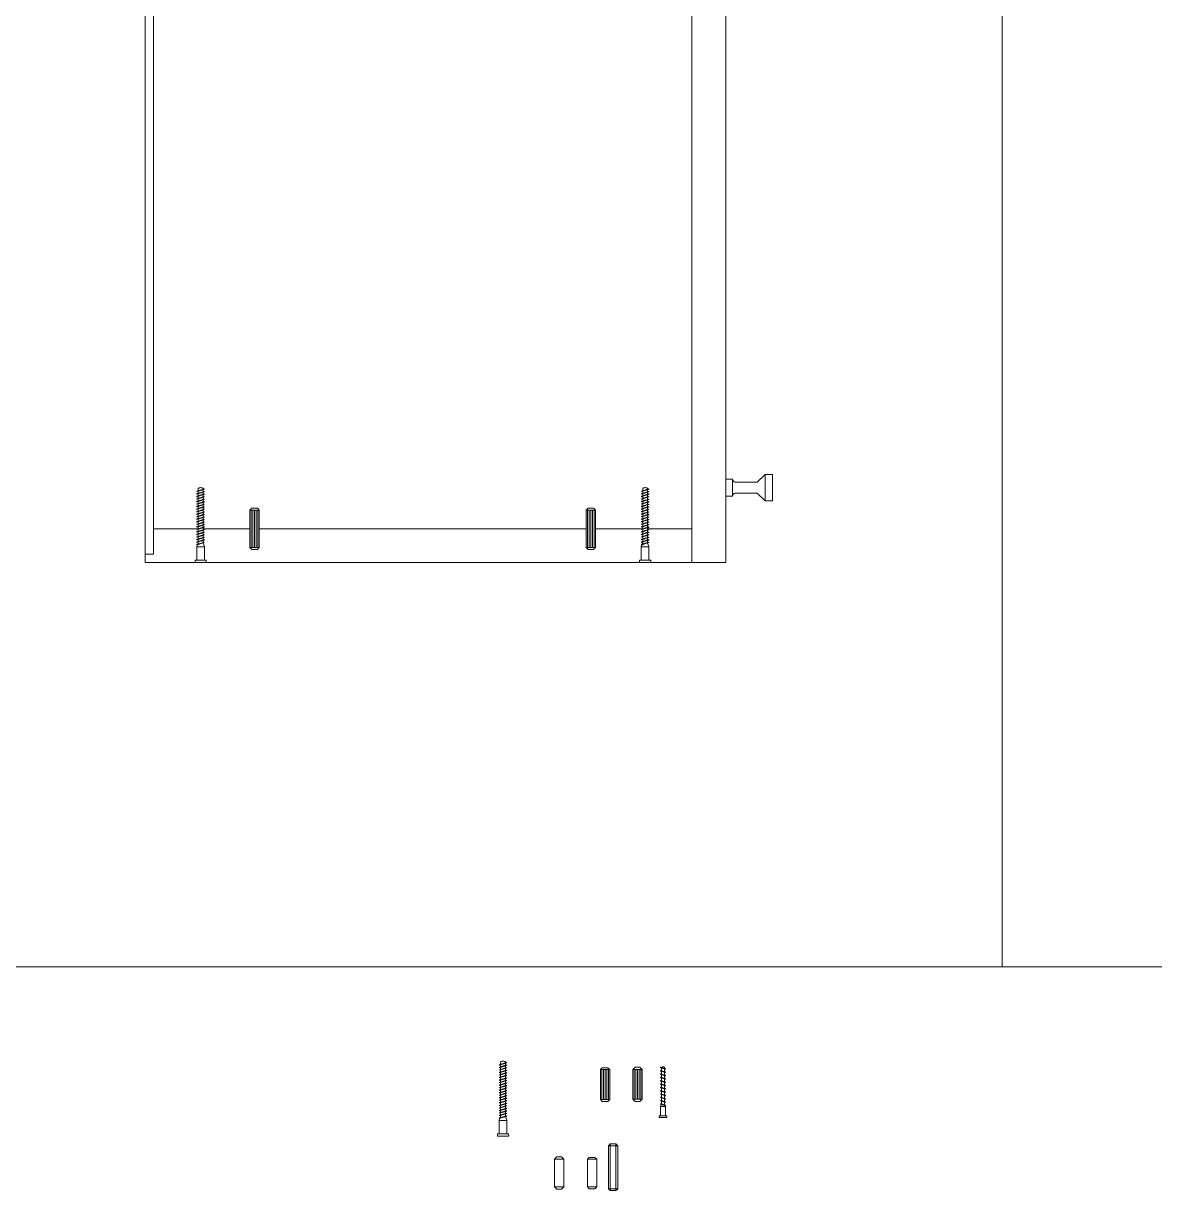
# Model space of a CAD drawing. Header units: centimetres. Extents: x -1165 to 380, y -206 to 683.
# Drawn here: x -627.6 to -567.2, y -82.5 to -20.2 of the extents above; entities that cross this region are included whole.
import ezdxf

# ---------------------------------------------------------------- set-up
doc = ezdxf.new("R2010")
doc.units = ezdxf.units.CM
doc.header["$MEASUREMENT"] = 0
for name, color, linetype, lineweight in [('0_Num_Penna__6', 6, 'Continuous', 18), ('0_Num_Penna__7', 7, 'Continuous', 18), ('A-FURN_Num_Penna__252_Num_Penna__252_Num_Penna__3_Num_Penna__252_Num_Penna__252_Num_Penna__252_Num_Penna__252_Num_Penna__252_Num_Penna__252_Num_Penna__252_Num_Penna__252_Num_Penna__252_Num_Penna__252_Num_Penna__252_Num_Penna__240', 240, 'Continuous', 18), ('A-FURN_Num_Penna__252_Num_Penna__252_Num_Penna__3_Num_Penna__252_Num_Penna__252_Num_Penna__252_Num_Penna__252_Num_Penna__252_Num_Penna__252_Num_Penna__252_Num_Penna__252_Num_Penna__252_Num_Penna__252_Num_Penna__252_Num_Penna__3', 3, 'Continuous', 18), ('A-FURN_Num_Penna__252_Num_Penna__252_Num_Penna__3_Num_Penna__252_Num_Penna__252_Num_Penna__252_Num_Penna__252_Num_Penna__252_Num_Penna__252_Num_Penna__252_Num_Penna__252_Num_Penna__252_Num_Penna__252_Num_Penna__252_Num_Penna__5', 5, 'Continuous', 18), ('A-FURN_Num_Penna__252_Num_Penna__252_Num_Penna__3_Num_Penna__252_Num_Penna__252_Num_Penna__252_Num_Penna__252_Num_Penna__252_Num_Penna__252_Num_Penna__252_Num_Penna__252_Num_Penna__252_Num_Penna__252_Num_Penna__252_Num_Penna__6', 6, 'Continuous', 18), ('A-FURN_Num_Penna__252_Num_Penna__252_Num_Penna__3_Num_Penna__252_Num_Penna__252_Num_Penna__252_Num_Penna__252_Num_Penna__252_Num_Penna__252_Num_Penna__252_Num_Penna__252_Num_Penna__252_Num_Penna__252_Num_Penna__252_Num_Penna__7', 7, 'Continuous', 18), ('A-SECT-PATT_Num_Penna__6_Num_Penna__6_Num_Penna__6_Num_Penna__6_Num_Penna__6_Num_Penna__6_Num_Penna__6_Num_Penna__6_Num_Penna__6_Num_Penna__6_Num_Penna__6_Num_Penna__6_Num_Penna__6_Num_Penna__6', 6, 'Continuous', 18), ('filatura_Num_Penna__8', 8, 'Continuous', 18), ('PDF _Geometria_Num_Penna__7', 7, 'Continuous', 18), ('PDF16_Geometry_Num_Penna__5_Num_Penna__5_Num_Penna__5_Num_Penna__5_Num_Penna__5_Num_Penna__5_Num_Penna__5_Num_Penna__5_Num_Penna__5_Num_Penna__5_Num_Penna__5_Num_Penna__5_Num_Penna__5_Num_Penna__5', 5, 'Continuous', 18), ('PDF16_Geometry_Num_Penna__6_Num_Penna__6_Num_Penna__6_Num_Penna__6_Num_Penna__6_Num_Penna__6_Num_Penna__6_Num_Penna__6_Num_Penna__6_Num_Penna__6_Num_Penna__6_Num_Penna__6_Num_Penna__6_Num_Penna__6', 6, 'Continuous', 18), ('PDF2_Geometry_Num_Penna__7_Num_Penna__7_Num_Penna__7_Num_Penna__7_Num_Penna__7_Num_Penna__7_Num_Penna__7_Num_Penna__5', 5, 'Continuous', 18), ('PDF2_Geometry_Num_Penna__7_Num_Penna__7_Num_Penna__7_Num_Penna__7_Num_Penna__7_Num_Penna__7_Num_Penna__7_Num_Penna__6', 6, 'Continuous', 18), ('PDF2_Geometry_Num_Penna__7_Num_Penna__7_Num_Penna__7_Num_Penna__7_Num_Penna__7_Num_Penna__7_Num_Penna__7_Num_Penna__7', 7, 'Continuous', 18), ('VITE_Num_Penna__5', 5, 'Continuous', 18), ('VITE_Num_Penna__7', 7, 'Continuous', 18)]:
    doc.layers.add(name, color=color, linetype=linetype, lineweight=lineweight)

msp = doc.modelspace()

# ---------------------------------------------------------------- linework, layer by layer
at = {"layer": '0_Num_Penna__6', "color": 6, "linetype": 'Continuous', "lineweight": 18}
for p, q in [((-615.535, -46.203), (-615.435, -46.103)), ((-615.435, -46.103), (-615.135, -46.103)), ((-615.035, -46.203), (-615.135, -46.103)), ((-597.585, -46.203), (-597.485, -46.103)), ((-597.485, -46.103), (-597.185, -46.103)), ((-597.085, -46.203), (-597.185, -46.103)), ((-615.535, -48.203), (-615.435, -48.303)), ((-615.435, -48.303), (-615.135, -48.303)), ((-615.035, -48.203), (-615.135, -48.303)), ((-597.585, -48.203), (-597.485, -48.303)), ((-597.485, -48.303), (-597.185, -48.303)), ((-597.085, -48.203), (-597.185, -48.303))]:
    msp.add_line(p, q, dxfattribs=at)
at = {"layer": '0_Num_Penna__7', "color": 7, "linetype": 'Continuous', "lineweight": 18}
for p, q in [((-596.825, -76.06), (-596.725, -75.96)), ((-596.725, -75.96), (-596.425, -75.96)), ((-596.325, -76.06), (-596.425, -75.96)), ((-596.825, -77.66), (-596.725, -77.76)), ((-596.725, -77.76), (-596.425, -77.76)), ((-596.325, -77.66), (-596.425, -77.76)), ((-596.397, -80.122), (-596.297, -80.022)), ((-596.397, -80.122), (-596.397, -82.422)), ((-595.997, -80.022), (-596.297, -80.022)), ((-595.997, -80.022), (-595.897, -80.122)), ((-595.897, -81.022), (-595.897, -80.122)), ((-597.519, -80.845), (-597.419, -80.745)), ((-597.419, -80.745), (-597.119, -80.745)), ((-597.019, -80.845), (-597.119, -80.745)), ((-595.897, -81.022), (-595.897, -82.422)), ((-596.297, -82.322), (-596.297, -82.022)), ((-597.519, -82.32), (-597.419, -82.42)), ((-597.419, -82.42), (-597.119, -82.42)), ((-597.019, -82.32), (-597.119, -82.42)), ((-596.397, -82.422), (-596.297, -82.522)), ((-596.297, -82.522), (-595.997, -82.522)), ((-595.897, -82.422), (-595.997, -82.522))]:
    msp.add_line(p, q, dxfattribs=at)
at = {"layer": 'A-FURN_Num_Penna__252_Num_Penna__252_Num_Penna__3_Num_Penna__252_Num_Penna__252_Num_Penna__252_Num_Penna__252_Num_Penna__252_Num_Penna__252_Num_Penna__252_Num_Penna__252_Num_Penna__252_Num_Penna__252_Num_Penna__252_Num_Penna__240', "color": 240, "linetype": 'Continuous', "lineweight": 18}
for p, q in [((-575.377, 42.071), (-575.377, -70.581)), ((-575.377, -70.581), (-688.028, -70.581)), ((-575.377, -70.581), (-377.376, -70.581))]:
    msp.add_line(p, q, dxfattribs=at)
at = {"layer": 'A-FURN_Num_Penna__252_Num_Penna__252_Num_Penna__3_Num_Penna__252_Num_Penna__252_Num_Penna__252_Num_Penna__252_Num_Penna__252_Num_Penna__252_Num_Penna__252_Num_Penna__252_Num_Penna__252_Num_Penna__252_Num_Penna__252_Num_Penna__3', "color": 3, "linetype": 'Continuous', "lineweight": 18}
msp.add_line((-596.725, -77.76), (-596.425, -77.76), dxfattribs=at)
at = {"layer": 'A-FURN_Num_Penna__252_Num_Penna__252_Num_Penna__3_Num_Penna__252_Num_Penna__252_Num_Penna__252_Num_Penna__252_Num_Penna__252_Num_Penna__252_Num_Penna__252_Num_Penna__252_Num_Penna__252_Num_Penna__252_Num_Penna__252_Num_Penna__5', "color": 5, "linetype": 'Continuous', "lineweight": 18}
for p, q in [((-618.035, -45.088), (-618.296, -45.168)), ((-618.296, -45.196), (-618.035, -45.116)), ((-618.035, -45.223), (-618.296, -45.304)), ((-618.296, -45.332), (-618.035, -45.251)), ((-618.035, -45.358), (-618.296, -45.439)), ((-618.296, -45.467), (-618.035, -45.386)), ((-594.306, -45.088), (-594.567, -45.168)), ((-594.567, -45.196), (-594.306, -45.116)), ((-594.306, -45.223), (-594.567, -45.304)), ((-594.567, -45.332), (-594.306, -45.251)), ((-594.306, -45.358), (-594.567, -45.439)), ((-594.567, -45.467), (-594.306, -45.386)), ((-618.035, -45.493), (-618.296, -45.574)), ((-618.296, -45.602), (-618.035, -45.521)), ((-618.035, -45.629), (-618.296, -45.709)), ((-618.296, -45.737), (-618.035, -45.657)), ((-618.035, -45.764), (-618.296, -45.845)), ((-618.296, -45.873), (-618.035, -45.792)), ((-618.035, -45.899), (-618.296, -45.98)), ((-618.296, -46.008), (-618.035, -45.927)), ((-618.035, -46.035), (-618.296, -46.115)), ((-618.296, -46.143), (-618.035, -46.063)), ((-594.306, -45.493), (-594.567, -45.574)), ((-594.567, -45.602), (-594.306, -45.521)), ((-594.306, -45.629), (-594.567, -45.709)), ((-594.567, -45.737), (-594.306, -45.657)), ((-594.306, -45.764), (-594.567, -45.845)), ((-594.567, -45.873), (-594.306, -45.792)), ((-594.306, -45.899), (-594.567, -45.98)), ((-594.567, -46.008), (-594.306, -45.927)), ((-594.306, -46.035), (-594.567, -46.115)), ((-594.567, -46.143), (-594.306, -46.063)), ((-618.035, -46.17), (-618.296, -46.251)), ((-618.296, -46.279), (-618.035, -46.198)), ((-618.035, -46.305), (-618.296, -46.386)), ((-618.296, -46.414), (-618.035, -46.333)), ((-618.035, -46.441), (-618.296, -46.521)), ((-618.296, -46.549), (-618.035, -46.468)), ((-618.035, -46.576), (-618.296, -46.656)), ((-618.296, -46.684), (-618.035, -46.604)), ((-618.035, -46.711), (-618.296, -46.792)), ((-594.306, -46.17), (-594.567, -46.251)), ((-594.567, -46.279), (-594.306, -46.198)), ((-594.306, -46.305), (-594.567, -46.386)), ((-594.567, -46.414), (-594.306, -46.333)), ((-594.306, -46.441), (-594.567, -46.521)), ((-594.567, -46.549), (-594.306, -46.468)), ((-594.306, -46.576), (-594.567, -46.656)), ((-594.567, -46.684), (-594.306, -46.604)), ((-594.306, -46.711), (-594.567, -46.792)), ((-618.296, -46.82), (-618.035, -46.739)), ((-618.035, -46.846), (-618.296, -46.927)), ((-618.296, -46.955), (-618.035, -46.874)), ((-618.035, -46.982), (-618.296, -47.062)), ((-618.296, -47.09), (-618.035, -47.01)), ((-618.035, -47.117), (-618.296, -47.198)), ((-618.296, -47.226), (-618.035, -47.145)), ((-618.035, -47.252), (-618.296, -47.333)), ((-618.296, -47.361), (-618.035, -47.28)), ((-594.567, -46.82), (-594.306, -46.739)), ((-594.306, -46.846), (-594.567, -46.927)), ((-594.567, -46.955), (-594.306, -46.874)), ((-594.306, -46.982), (-594.567, -47.062)), ((-594.567, -47.09), (-594.306, -47.01)), ((-594.306, -47.117), (-594.567, -47.198)), ((-594.567, -47.226), (-594.306, -47.145)), ((-594.306, -47.252), (-594.567, -47.333)), ((-594.567, -47.361), (-594.306, -47.28)), ((-618.33, -48.048), (-618.035, -47.957)), ((-618.035, -47.929), (-618.318, -48.016)), ((-618.035, -47.388), (-618.296, -47.468)), ((-618.296, -47.496), (-618.035, -47.416)), ((-618.035, -47.523), (-618.296, -47.603)), ((-618.296, -47.632), (-618.035, -47.551)), ((-618.035, -47.658), (-618.296, -47.739)), ((-618.296, -47.767), (-618.035, -47.686)), ((-618.035, -47.793), (-618.296, -47.874)), ((-618.296, -47.902), (-618.035, -47.821)), ((-594.601, -48.048), (-594.306, -47.957)), ((-594.306, -47.929), (-594.589, -48.016)), ((-594.306, -47.388), (-594.567, -47.468)), ((-594.567, -47.496), (-594.306, -47.416)), ((-594.306, -47.523), (-594.567, -47.603)), ((-594.567, -47.632), (-594.306, -47.551)), ((-594.306, -47.658), (-594.567, -47.739)), ((-594.567, -47.767), (-594.306, -47.686)), ((-594.306, -47.793), (-594.567, -47.874)), ((-594.567, -47.902), (-594.306, -47.821)), ((-618.296, -48.162), (-618.371, -48.162)), ((-617.959, -48.162), (-618.296, -48.162)), ((-594.567, -48.162), (-594.642, -48.162)), ((-594.231, -48.162), (-594.567, -48.162)), ((-617.865, -49.003), (-618.465, -49.003)), ((-618.371, -48.883), (-617.959, -48.883)), ((-594.137, -49.003), (-594.737, -49.003)), ((-594.642, -48.883), (-594.231, -48.883)), ((-601.816, -78.77), (-602.227, -78.77)), ((-601.722, -79.491), (-602.321, -79.491)), ((-602.321, -79.611), (-602.321, -79.491)), ((-601.722, -79.611), (-602.321, -79.611)), ((-601.721, -79.611), (-601.722, -79.491))]:
    msp.add_line(p, q, dxfattribs=at)
at = {"layer": 'A-FURN_Num_Penna__252_Num_Penna__252_Num_Penna__3_Num_Penna__252_Num_Penna__252_Num_Penna__252_Num_Penna__252_Num_Penna__252_Num_Penna__252_Num_Penna__252_Num_Penna__252_Num_Penna__252_Num_Penna__252_Num_Penna__252_Num_Penna__6', "color": 6, "linetype": 'Continuous', "lineweight": 18}
for p, q in [((-618.362, -45.217), (-618.296, -45.196)), ((-618.362, -45.352), (-618.296, -45.332)), ((-618.362, -45.487), (-618.296, -45.467)), ((-618.296, -45.168), (-618.359, -45.188)), ((-618.296, -45.304), (-618.359, -45.323)), ((-618.296, -45.439), (-618.359, -45.459)), ((-617.987, -45.073), (-618.035, -45.088)), ((-618.035, -45.116), (-617.969, -45.095)), ((-617.987, -45.208), (-618.035, -45.223)), ((-618.035, -45.251), (-617.969, -45.23)), ((-617.987, -45.343), (-618.035, -45.358)), ((-618.035, -45.386), (-617.969, -45.366)), ((-594.633, -45.217), (-594.567, -45.196)), ((-594.633, -45.352), (-594.567, -45.332)), ((-594.633, -45.487), (-594.567, -45.467)), ((-594.567, -45.168), (-594.631, -45.188)), ((-594.567, -45.304), (-594.631, -45.323)), ((-594.567, -45.439), (-594.631, -45.459)), ((-594.258, -45.073), (-594.306, -45.088)), ((-594.306, -45.116), (-594.24, -45.095)), ((-594.258, -45.208), (-594.306, -45.223)), ((-594.306, -45.251), (-594.24, -45.23)), ((-594.258, -45.343), (-594.306, -45.358)), ((-594.306, -45.386), (-594.24, -45.366)), ((-618.362, -45.623), (-618.296, -45.602)), ((-618.362, -45.758), (-618.296, -45.737)), ((-618.362, -45.893), (-618.296, -45.873)), ((-618.362, -46.029), (-618.296, -46.008)), ((-618.296, -45.574), (-618.359, -45.594)), ((-618.296, -45.709), (-618.359, -45.729)), ((-618.296, -45.845), (-618.359, -45.864)), ((-618.296, -45.98), (-618.359, -46)), ((-617.987, -45.479), (-618.035, -45.493)), ((-618.035, -45.521), (-617.969, -45.501)), ((-617.987, -45.614), (-618.035, -45.629)), ((-618.035, -45.657), (-617.969, -45.636)), ((-617.987, -45.749), (-618.035, -45.764)), ((-618.035, -45.792), (-617.969, -45.771)), ((-617.987, -45.885), (-618.035, -45.899)), ((-618.035, -45.927), (-617.969, -45.907)), ((-617.987, -46.02), (-618.035, -46.035)), ((-618.035, -46.063), (-617.969, -46.042)), ((-594.633, -45.623), (-594.567, -45.602)), ((-594.633, -45.758), (-594.567, -45.737)), ((-594.633, -45.893), (-594.567, -45.873)), ((-594.633, -46.029), (-594.567, -46.008)), ((-594.567, -45.574), (-594.631, -45.594)), ((-594.567, -45.709), (-594.631, -45.729)), ((-594.567, -45.845), (-594.631, -45.864)), ((-594.567, -45.98), (-594.631, -46)), ((-594.258, -45.479), (-594.306, -45.493)), ((-594.306, -45.521), (-594.24, -45.501)), ((-594.258, -45.614), (-594.306, -45.629)), ((-594.306, -45.657), (-594.24, -45.636)), ((-594.258, -45.749), (-594.306, -45.764)), ((-594.306, -45.792), (-594.24, -45.771)), ((-594.258, -45.885), (-594.306, -45.899)), ((-594.306, -45.927), (-594.24, -45.907)), ((-594.258, -46.02), (-594.306, -46.035)), ((-594.306, -46.063), (-594.24, -46.042)), ((-618.362, -46.164), (-618.296, -46.143)), ((-618.362, -46.299), (-618.296, -46.279)), ((-618.362, -46.434), (-618.296, -46.414)), ((-618.362, -46.57), (-618.296, -46.549)), ((-618.362, -46.705), (-618.296, -46.684)), ((-618.296, -46.115), (-618.359, -46.135)), ((-618.296, -46.251), (-618.359, -46.27)), ((-618.296, -46.386), (-618.359, -46.406)), ((-618.296, -46.521), (-618.359, -46.541)), ((-618.296, -46.656), (-618.359, -46.676)), ((-617.987, -46.155), (-618.035, -46.17)), ((-618.035, -46.198), (-617.969, -46.177)), ((-617.987, -46.29), (-618.035, -46.305)), ((-618.035, -46.333), (-617.969, -46.313)), ((-617.987, -46.426), (-618.035, -46.441)), ((-618.035, -46.468), (-617.969, -46.448)), ((-617.987, -46.561), (-618.035, -46.576)), ((-618.035, -46.604), (-617.969, -46.583)), ((-617.987, -46.696), (-618.035, -46.711)), ((-618.035, -46.739), (-617.969, -46.719)), ((-597.585, -47.203), (-597.585, -46.203)), ((-597.085, -47.203), (-597.085, -46.203)), ((-594.633, -46.164), (-594.567, -46.143)), ((-594.633, -46.299), (-594.567, -46.279)), ((-594.633, -46.434), (-594.567, -46.414)), ((-594.633, -46.57), (-594.567, -46.549)), ((-594.633, -46.705), (-594.567, -46.684)), ((-594.567, -46.115), (-594.631, -46.135)), ((-594.567, -46.251), (-594.631, -46.27)), ((-594.567, -46.386), (-594.631, -46.406)), ((-594.567, -46.521), (-594.631, -46.541)), ((-594.567, -46.656), (-594.631, -46.676)), ((-594.258, -46.155), (-594.306, -46.17)), ((-594.306, -46.198), (-594.24, -46.177)), ((-594.258, -46.29), (-594.306, -46.305)), ((-594.306, -46.333), (-594.24, -46.313)), ((-594.258, -46.426), (-594.306, -46.441)), ((-594.306, -46.468), (-594.24, -46.448)), ((-594.258, -46.561), (-594.306, -46.576)), ((-594.306, -46.604), (-594.24, -46.583)), ((-594.258, -46.696), (-594.306, -46.711)), ((-594.306, -46.739), (-594.24, -46.719)), ((-618.362, -46.84), (-618.296, -46.82)), ((-618.362, -46.976), (-618.296, -46.955)), ((-618.362, -47.111), (-618.296, -47.09)), ((-618.362, -47.246), (-618.296, -47.226)), ((-618.296, -46.792), (-618.359, -46.811)), ((-618.296, -46.927), (-618.359, -46.947)), ((-618.296, -47.062), (-618.359, -47.082)), ((-618.296, -47.198), (-618.359, -47.217)), ((-618.296, -47.333), (-618.359, -47.353)), ((-617.987, -46.832), (-618.035, -46.846)), ((-618.035, -46.874), (-617.969, -46.854)), ((-617.987, -46.967), (-618.035, -46.982)), ((-618.035, -47.01), (-617.969, -46.989)), ((-617.987, -47.102), (-618.035, -47.117)), ((-618.035, -47.145), (-617.969, -47.124)), ((-617.987, -47.237), (-618.035, -47.252)), ((-618.035, -47.28), (-617.969, -47.26)), ((-594.633, -46.84), (-594.567, -46.82)), ((-594.633, -46.976), (-594.567, -46.955)), ((-594.633, -47.111), (-594.567, -47.09)), ((-594.633, -47.246), (-594.567, -47.226)), ((-594.567, -46.792), (-594.631, -46.811)), ((-594.567, -46.927), (-594.631, -46.947)), ((-594.567, -47.062), (-594.631, -47.082)), ((-594.567, -47.198), (-594.631, -47.217)), ((-594.567, -47.333), (-594.631, -47.353)), ((-594.258, -46.832), (-594.306, -46.846)), ((-594.306, -46.874), (-594.24, -46.854)), ((-594.258, -46.967), (-594.306, -46.982)), ((-594.306, -47.01), (-594.24, -46.989)), ((-594.258, -47.102), (-594.306, -47.117)), ((-594.306, -47.145), (-594.24, -47.124)), ((-594.258, -47.237), (-594.306, -47.252)), ((-594.306, -47.28), (-594.24, -47.26)), ((-618.362, -47.381), (-618.296, -47.361)), ((-618.362, -47.517), (-618.296, -47.496)), ((-618.362, -47.652), (-618.296, -47.632)), ((-618.362, -47.787), (-618.296, -47.767)), ((-618.362, -47.923), (-618.296, -47.902)), ((-618.296, -47.468), (-618.359, -47.488)), ((-618.296, -47.603), (-618.359, -47.623)), ((-618.296, -47.739), (-618.359, -47.758)), ((-618.296, -47.874), (-618.359, -47.894)), ((-617.987, -47.373), (-618.035, -47.388)), ((-618.035, -47.416), (-617.969, -47.395)), ((-617.987, -47.508), (-618.035, -47.523)), ((-618.035, -47.551), (-617.969, -47.53)), ((-617.987, -47.643), (-618.035, -47.658)), ((-618.035, -47.686), (-617.969, -47.666)), ((-617.987, -47.779), (-618.035, -47.793)), ((-618.035, -47.821), (-617.969, -47.801)), ((-617.987, -47.914), (-618.035, -47.929)), ((-618.035, -47.957), (-617.969, -47.936)), ((-594.633, -47.381), (-594.567, -47.361)), ((-594.633, -47.517), (-594.567, -47.496)), ((-594.633, -47.652), (-594.567, -47.632)), ((-594.633, -47.787), (-594.567, -47.767)), ((-594.633, -47.923), (-594.567, -47.902)), ((-594.567, -47.468), (-594.631, -47.488)), ((-594.567, -47.603), (-594.631, -47.623)), ((-594.567, -47.739), (-594.631, -47.758)), ((-594.567, -47.874), (-594.631, -47.894)), ((-594.258, -47.373), (-594.306, -47.388)), ((-594.306, -47.416), (-594.24, -47.395)), ((-594.258, -47.508), (-594.306, -47.523)), ((-594.306, -47.551), (-594.24, -47.53)), ((-594.258, -47.643), (-594.306, -47.658)), ((-594.306, -47.686), (-594.24, -47.666)), ((-594.258, -47.779), (-594.306, -47.793)), ((-594.306, -47.821), (-594.24, -47.801)), ((-594.258, -47.914), (-594.306, -47.929)), ((-594.306, -47.957), (-594.24, -47.936)), ((-618.362, -48.058), (-618.33, -48.048)), ((-618.318, -48.016), (-618.359, -48.029)), ((-594.633, -48.058), (-594.601, -48.048)), ((-594.589, -48.016), (-594.631, -48.029)), ((-618.465, -49.003), (-618.465, -48.883)), ((-618.465, -48.883), (-618.371, -48.883)), ((-617.959, -48.883), (-617.865, -48.883)), ((-617.865, -49.003), (-617.865, -48.883)), ((-594.737, -49.003), (-594.737, -48.883)), ((-594.737, -48.883), (-594.642, -48.883)), ((-594.231, -48.883), (-594.137, -48.883)), ((-594.137, -49.003), (-594.137, -48.883))]:
    msp.add_line(p, q, dxfattribs=at)
at = {"layer": 'A-FURN_Num_Penna__252_Num_Penna__252_Num_Penna__3_Num_Penna__252_Num_Penna__252_Num_Penna__252_Num_Penna__252_Num_Penna__252_Num_Penna__252_Num_Penna__252_Num_Penna__252_Num_Penna__252_Num_Penna__252_Num_Penna__252_Num_Penna__7', "color": 7, "linetype": 'Continuous', "lineweight": 18}
for p, q in [((-602.218, -75.825), (-601.825, -75.703)), ((-602.218, -75.96), (-601.825, -75.838)), ((-602.218, -76.096), (-601.825, -75.974)), ((-601.843, -75.681), (-602.216, -75.796)), ((-601.843, -75.816), (-602.216, -75.931)), ((-601.843, -75.951), (-602.216, -76.067)), ((-602.218, -76.231), (-601.825, -76.109)), ((-602.218, -76.366), (-601.825, -76.244)), ((-602.218, -76.501), (-601.825, -76.38)), ((-602.218, -76.637), (-601.825, -76.515)), ((-601.843, -76.087), (-602.216, -76.202)), ((-601.843, -76.222), (-602.216, -76.337)), ((-601.843, -76.357), (-602.216, -76.473)), ((-601.843, -76.493), (-602.216, -76.608)), ((-602.218, -76.772), (-601.825, -76.65)), ((-602.218, -76.907), (-601.825, -76.785)), ((-602.218, -77.043), (-601.825, -76.921)), ((-602.218, -77.178), (-601.825, -77.056)), ((-602.218, -77.313), (-601.825, -77.191)), ((-601.843, -77.169), (-602.216, -77.284)), ((-601.843, -76.628), (-602.216, -76.743)), ((-601.843, -76.763), (-602.216, -76.878)), ((-601.843, -76.899), (-602.216, -77.014)), ((-601.843, -77.034), (-602.216, -77.149)), ((-602.218, -77.448), (-601.825, -77.327)), ((-602.218, -77.584), (-601.825, -77.462)), ((-602.218, -77.719), (-601.825, -77.597)), ((-602.218, -77.854), (-601.825, -77.733)), ((-602.218, -77.99), (-601.825, -77.868)), ((-601.843, -77.44), (-602.216, -77.555)), ((-601.843, -77.575), (-602.216, -77.69)), ((-601.843, -77.71), (-602.216, -77.825)), ((-601.843, -77.304), (-602.216, -77.42)), ((-601.843, -77.846), (-602.216, -77.961)), ((-602.218, -78.125), (-601.825, -78.003)), ((-602.218, -78.26), (-601.825, -78.138)), ((-602.218, -78.395), (-601.825, -78.274)), ((-602.218, -78.531), (-601.825, -78.409)), ((-601.843, -77.981), (-602.216, -78.096)), ((-601.843, -78.116), (-602.216, -78.231)), ((-601.843, -78.251), (-602.216, -78.367)), ((-601.843, -78.387), (-602.216, -78.502)), ((-602.218, -78.666), (-601.825, -78.544)), ((-601.843, -78.522), (-602.216, -78.637))]:
    msp.add_line(p, q, dxfattribs=at)
at = {"layer": 'A-SECT-PATT_Num_Penna__6_Num_Penna__6_Num_Penna__6_Num_Penna__6_Num_Penna__6_Num_Penna__6_Num_Penna__6_Num_Penna__6_Num_Penna__6_Num_Penna__6_Num_Penna__6_Num_Penna__6_Num_Penna__6_Num_Penna__6', "color": 6, "linetype": 'Continuous', "lineweight": 18}
msp.add_line((-620.685, 25.547), (-620.685, -48.553), dxfattribs=at)
at = {"layer": 'filatura_Num_Penna__8', "color": 8, "linetype": 'Continuous', "lineweight": 18}
for p, q in [((-596.397, -80.122), (-595.897, -80.122)), ((-596.297, -80.022), (-596.297, -82.522)), ((-595.997, -80.022), (-595.997, -82.522)), ((-595.897, -82.422), (-596.397, -82.422))]:
    msp.add_line(p, q, dxfattribs=at)
at = {"layer": 'PDF _Geometria_Num_Penna__7', "color": 7, "linetype": 'Continuous', "lineweight": 18, "flags": 128}
msp.add_lwpolyline([(-593.368, -77.99, -0.02483), (-593.347, -78.039), (-593.347, -78.53), (-593.347, -78.039), (-593.619, -78.039), (-593.619, -78.53), (-593.619, -78.039, -0.059883), (-593.56, -77.925), (-593.56, -75.937, -0.31778), (-593.406, -75.937), (-593.406, -77.925, -0.012634), (-593.392, -77.948)], format="xyb", dxfattribs=at)
for points in [[(-593.347, -76.023), (-593.368, -76.01), (-593.598, -75.933), (-593.619, -75.955), (-593.598, -75.967), (-593.368, -76.045), (-593.347, -76.023), (-593.619, -75.955)], [(-593.347, -76.2), (-593.368, -76.188), (-593.598, -76.111), (-593.619, -76.131), (-593.598, -76.144), (-593.368, -76.221), (-593.347, -76.2), (-593.619, -76.131)], [(-593.347, -76.376), (-593.368, -76.364), (-593.598, -76.287), (-593.619, -76.309), (-593.598, -76.321), (-593.368, -76.398), (-593.347, -76.376), (-593.619, -76.309)], [(-593.347, -76.554), (-593.368, -76.541), (-593.598, -76.464), (-593.619, -76.485), (-593.598, -76.498), (-593.368, -76.575), (-593.347, -76.554), (-593.619, -76.485)], [(-593.347, -76.73), (-593.368, -76.718), (-593.598, -76.641), (-593.619, -76.662), (-593.598, -76.675), (-593.368, -76.752), (-593.347, -76.73), (-593.619, -76.662)], [(-593.347, -76.907), (-593.368, -76.895), (-593.598, -76.818), (-593.619, -76.84), (-593.598, -76.852), (-593.368, -76.929), (-593.347, -76.907), (-593.619, -76.84)], [(-593.347, -77.084), (-593.368, -77.072), (-593.598, -76.995), (-593.619, -77.016), (-593.598, -77.028), (-593.368, -77.105), (-593.347, -77.084), (-593.619, -77.016)], [(-593.347, -77.261), (-593.368, -77.248), (-593.598, -77.171), (-593.619, -77.193), (-593.598, -77.205), (-593.368, -77.282), (-593.347, -77.261), (-593.619, -77.193)], [(-593.347, -77.438), (-593.368, -77.426), (-593.598, -77.349), (-593.619, -77.369), (-593.598, -77.382), (-593.368, -77.459), (-593.347, -77.438), (-593.619, -77.369)], [(-593.347, -77.614), (-593.368, -77.602), (-593.598, -77.525), (-593.619, -77.547), (-593.598, -77.559), (-593.368, -77.636), (-593.347, -77.614), (-593.619, -77.547)], [(-593.347, -77.791), (-593.368, -77.779), (-593.598, -77.702), (-593.619, -77.724), (-593.598, -77.736), (-593.368, -77.813), (-593.347, -77.791), (-593.619, -77.724)], [(-593.347, -77.969), (-593.368, -77.956), (-593.598, -77.878), (-593.619, -77.9), (-593.598, -77.912), (-593.368, -77.989), (-593.347, -77.969), (-593.619, -77.9)]]:
    msp.add_lwpolyline(points, dxfattribs=at)
msp.add_lwpolyline([(-593.283, -78.53), (-593.683, -78.53), (-593.683, -78.611), (-593.283, -78.611)], close=True, dxfattribs=at)
at = {"layer": 'PDF16_Geometry_Num_Penna__5_Num_Penna__5_Num_Penna__5_Num_Penna__5_Num_Penna__5_Num_Penna__5_Num_Penna__5_Num_Penna__5_Num_Penna__5_Num_Penna__5_Num_Penna__5_Num_Penna__5_Num_Penna__5_Num_Penna__5', "color": 5, "linetype": 'Continuous', "lineweight": 18}
for p, q in [((-589.77, -44.556), (-590.135, -44.556)), ((-590.135, -44.556), (-590.135, -45.451)), ((-589.77, -44.556), (-589.77, -45.451)), ((-588.462, -44.704), (-589.621, -44.704)), ((-588.026, -44.303), (-588.462, -44.704)), ((-587.635, -44.303), (-588.026, -44.303)), ((-588.026, -44.303), (-588.026, -45.703)), ((-587.635, -44.303), (-587.635, -45.703)), ((-589.77, -45.451), (-590.135, -45.451)), ((-588.462, -45.303), (-589.621, -45.303)), ((-588.026, -45.703), (-588.462, -45.303)), ((-587.635, -45.703), (-588.026, -45.703))]:
    msp.add_line(p, q, dxfattribs=at)
for centre, start, end in [((-589.621, -44.556), 180, 270), ((-589.621, -45.451), 90, 180)]:
    msp.add_arc(centre, 0.148, start, end, dxfattribs=at)
at = {"layer": 'PDF16_Geometry_Num_Penna__6_Num_Penna__6_Num_Penna__6_Num_Penna__6_Num_Penna__6_Num_Penna__6_Num_Penna__6_Num_Penna__6_Num_Penna__6_Num_Penna__6_Num_Penna__6_Num_Penna__6_Num_Penna__6_Num_Penna__6', "color": 6, "linetype": 'Continuous', "lineweight": 18}
for p, q in [((-621.135, -48.553), (-621.135, 25.997)), ((-591.935, 25.997), (-591.935, -49.003)), ((-590.135, 25.997), (-590.135, -49.003)), ((-620.685, -47.203), (-618.314, -47.203)), ((-620.685, -48.553), (-620.685, -47.203)), ((-618.035, -47.203), (-615.535, -47.203)), ((-615.035, -47.203), (-597.585, -47.203)), ((-597.085, -47.203), (-594.585, -47.203)), ((-594.306, -47.203), (-591.935, -47.203)), ((-621.135, -49.003), (-621.135, -48.553)), ((-621.135, -48.553), (-620.685, -48.553)), ((-621.135, -49.003), (-618.484, -49.003)), ((-617.884, -49.003), (-594.737, -49.003)), ((-594.137, -49.003), (-590.135, -49.003))]:
    msp.add_line(p, q, dxfattribs=at)
at = {"layer": 'PDF2_Geometry_Num_Penna__7_Num_Penna__7_Num_Penna__7_Num_Penna__7_Num_Penna__7_Num_Penna__7_Num_Penna__7_Num_Penna__5', "color": 5, "linetype": 'Continuous', "lineweight": 18, "flags": 128}
for points in [[(-594.306, -45.223), (-594.306, -45.116)], [(-594.306, -45.358), (-594.306, -45.251)], [(-594.306, -45.493), (-594.306, -45.386)], [(-594.306, -45.629), (-594.306, -45.521)], [(-594.306, -45.764), (-594.306, -45.657)], [(-594.306, -45.899), (-594.306, -45.792)], [(-594.306, -46.035), (-594.306, -45.927)], [(-594.306, -46.17), (-594.306, -46.063)], [(-615.461, -46.203), (-615.461, -48.203)], [(-615.373, -46.203), (-615.373, -48.203)], [(-615.285, -46.203), (-615.285, -48.203)], [(-615.197, -46.203), (-615.197, -48.203)], [(-615.108, -46.203), (-615.108, -48.203)], [(-597.511, -46.203), (-597.511, -48.203)], [(-597.423, -46.203), (-597.423, -48.203)], [(-597.335, -46.203), (-597.335, -48.203)], [(-597.247, -46.203), (-597.247, -48.203)], [(-597.158, -46.203), (-597.158, -48.203)], [(-594.306, -46.305), (-594.306, -46.198)], [(-594.306, -46.441), (-594.306, -46.333)], [(-594.306, -46.576), (-594.306, -46.468)], [(-594.306, -46.711), (-594.306, -46.604)], [(-594.306, -46.846), (-594.306, -46.739)], [(-594.306, -46.982), (-594.306, -46.874)], [(-594.306, -47.117), (-594.306, -47.01)], [(-594.306, -47.252), (-594.306, -47.145)], [(-594.306, -47.388), (-594.306, -47.28)], [(-618.296, -47.96), (-618.296, -47.957)], [(-594.567, -47.96), (-594.567, -47.957)], [(-594.306, -47.523), (-594.306, -47.416)], [(-594.306, -47.658), (-594.306, -47.551)], [(-594.306, -47.793), (-594.306, -47.686)], [(-594.306, -47.929), (-594.306, -47.821)], [(-602.152, -75.804), (-602.152, -75.912)], [(-602.152, -75.94), (-602.152, -76.047)], [(-601.891, -75.831), (-601.891, -75.724)], [(-601.891, -75.966), (-601.891, -75.859)], [(-601.891, -76.102), (-601.891, -75.994)], [(-602.152, -76.075), (-602.152, -76.182)], [(-602.152, -76.21), (-602.152, -76.318)], [(-602.152, -76.346), (-602.152, -76.453)], [(-602.152, -76.481), (-602.152, -76.588)], [(-602.152, -76.616), (-602.152, -76.723)], [(-601.891, -76.237), (-601.891, -76.13)], [(-601.891, -76.372), (-601.891, -76.265)], [(-601.891, -76.507), (-601.891, -76.4)], [(-601.891, -76.643), (-601.891, -76.535)], [(-602.152, -76.751), (-602.152, -76.859)], [(-602.152, -76.887), (-602.152, -76.994)], [(-602.152, -77.022), (-602.152, -77.129)], [(-602.152, -77.157), (-602.152, -77.265)], [(-601.891, -76.778), (-601.891, -76.671)], [(-601.891, -76.913), (-601.891, -76.806)], [(-601.891, -77.049), (-601.891, -76.941)], [(-601.891, -77.184), (-601.891, -77.077)], [(-601.891, -77.319), (-601.891, -77.212)], [(-602.152, -77.293), (-602.152, -77.4)], [(-602.152, -77.428), (-602.152, -77.535)], [(-602.152, -77.563), (-602.152, -77.67)], [(-602.152, -77.698), (-602.152, -77.806)], [(-602.152, -77.834), (-602.152, -77.941)], [(-601.891, -77.455), (-601.891, -77.347)], [(-601.891, -77.59), (-601.891, -77.482)], [(-601.891, -77.725), (-601.891, -77.618)], [(-601.891, -77.86), (-601.891, -77.753)], [(-602.152, -77.969), (-602.152, -78.076)], [(-602.152, -78.104), (-602.152, -78.212)], [(-602.152, -78.24), (-602.152, -78.347)], [(-602.152, -78.375), (-602.152, -78.482)], [(-601.891, -77.996), (-601.891, -77.888)], [(-601.891, -78.131), (-601.891, -78.024)], [(-601.891, -78.266), (-601.891, -78.159)], [(-601.891, -78.402), (-601.891, -78.294)], [(-601.891, -78.537), (-601.891, -78.43)], [(-602.225, -78.756), (-602.186, -78.656)], [(-602.174, -78.624), (-602.152, -78.568)], [(-602.152, -78.51), (-602.152, -78.568)], [(-602.152, -78.568), (-602.152, -78.565)], [(-601.891, -78.568), (-601.891, -78.565)], [(-601.818, -78.756), (-601.891, -78.568)]]:
    msp.add_lwpolyline(points, dxfattribs=at)
for points in [[(-602.216, -75.796, 0.198716), (-602.218, -75.825)], [(-602.216, -75.931, 0.199281), (-602.218, -75.96)], [(-601.891, -75.696), (-601.891, -75.666, 0.19953), (-601.898, -75.649, 0.116877), (-601.937, -75.625, 0.162888), (-602.106, -75.625, 0.116832), (-602.145, -75.649, 0.198418), (-602.152, -75.666), (-602.152, -75.776)], [(-601.825, -75.703, 0.199007), (-601.843, -75.681)], [(-601.825, -75.838, 0.19894), (-601.843, -75.816)], [(-601.825, -75.974, 0.198954), (-601.843, -75.951)], [(-602.216, -76.067, 0.198514), (-602.218, -76.096)], [(-602.216, -76.202, 0.199628), (-602.218, -76.231)], [(-602.216, -76.337, 0.198716), (-602.218, -76.366)], [(-602.216, -76.473, 0.199281), (-602.218, -76.501)], [(-602.216, -76.608, 0.198514), (-602.218, -76.637)], [(-601.825, -76.109, 0.198898), (-601.843, -76.087)], [(-601.825, -76.244, 0.199007), (-601.843, -76.222)], [(-601.825, -76.38, 0.19894), (-601.843, -76.357)], [(-601.825, -76.515, 0.198954), (-601.843, -76.493)], [(-602.216, -76.743, 0.199628), (-602.218, -76.772)], [(-602.216, -76.878, 0.198716), (-602.218, -76.907)], [(-602.216, -77.014, 0.199281), (-602.218, -77.043)], [(-602.216, -77.149, 0.198514), (-602.218, -77.178)], [(-601.825, -76.65, 0.198898), (-601.843, -76.628)], [(-601.825, -76.785, 0.199007), (-601.843, -76.763)], [(-601.825, -76.921, 0.19894), (-601.843, -76.899)], [(-601.825, -77.056, 0.198954), (-601.843, -77.034)], [(-601.825, -77.191, 0.198898), (-601.843, -77.169)], [(-602.216, -77.284, 0.199628), (-602.218, -77.313)], [(-602.216, -77.42, 0.198716), (-602.218, -77.448)], [(-602.216, -77.555, 0.199281), (-602.218, -77.584)], [(-602.216, -77.69, 0.198514), (-602.218, -77.719)], [(-602.216, -77.825, 0.199628), (-602.218, -77.854)], [(-601.825, -77.327, 0.199007), (-601.843, -77.304)], [(-601.825, -77.462, 0.19894), (-601.843, -77.44)], [(-601.825, -77.597, 0.198954), (-601.843, -77.575)], [(-601.825, -77.733, 0.198898), (-601.843, -77.71)], [(-601.825, -77.868, 0.199007), (-601.843, -77.846)], [(-602.216, -77.961, 0.198716), (-602.218, -77.99)], [(-602.216, -78.096, 0.199281), (-602.218, -78.125)], [(-602.216, -78.231, 0.198514), (-602.218, -78.26)], [(-602.216, -78.367, 0.199628), (-602.218, -78.395)], [(-601.825, -78.003, 0.19894), (-601.843, -77.981)], [(-601.825, -78.138, 0.198954), (-601.843, -78.116)], [(-601.825, -78.274, 0.198898), (-601.843, -78.251)], [(-601.825, -78.409, 0.199007), (-601.843, -78.387)], [(-602.225, -78.756, 0.092856), (-602.227, -78.77), (-602.227, -79.491)], [(-602.216, -78.502, 0.198716), (-602.218, -78.531)], [(-602.216, -78.637, 0.195854), (-602.218, -78.666)], [(-601.825, -78.544, 0.198901), (-601.843, -78.522)], [(-601.816, -79.491), (-601.816, -78.77, 0.097456), (-601.818, -78.756)]]:
    msp.add_lwpolyline(points, format="xyb", dxfattribs=at)
at = {"layer": 'PDF2_Geometry_Num_Penna__7_Num_Penna__7_Num_Penna__7_Num_Penna__7_Num_Penna__7_Num_Penna__7_Num_Penna__7_Num_Penna__6', "color": 6, "linetype": 'Continuous', "lineweight": 18, "flags": 128}
for points in [[(-618.359, -45.188, 0.198716), (-618.362, -45.217)], [(-618.359, -45.323, 0.199281), (-618.362, -45.352)], [(-618.359, -45.458, 0.198514), (-618.362, -45.487)], [(-618.035, -45.088), (-618.035, -45.058, 0.19953), (-618.042, -45.041, 0.116877), (-618.081, -45.017, 0.162888), (-618.25, -45.017, 0.116832), (-618.289, -45.041, 0.198418), (-618.296, -45.058), (-618.296, -45.168)], [(-617.969, -45.095, 0.199007), (-617.987, -45.073)], [(-617.969, -45.23, 0.19894), (-617.987, -45.208)], [(-617.969, -45.366, 0.198954), (-617.987, -45.343)], [(-594.631, -45.188, 0.198716), (-594.633, -45.217)], [(-594.631, -45.323, 0.199281), (-594.633, -45.352)], [(-594.631, -45.458, 0.198514), (-594.633, -45.487)], [(-594.306, -45.088), (-594.306, -45.058, 0.19953), (-594.313, -45.041, 0.116877), (-594.352, -45.017, 0.162888), (-594.521, -45.017, 0.116832), (-594.56, -45.041, 0.198418), (-594.567, -45.058), (-594.567, -45.168)], [(-594.24, -45.095, 0.199007), (-594.258, -45.073)], [(-594.24, -45.23, 0.19894), (-594.258, -45.208)], [(-594.24, -45.366, 0.198954), (-594.258, -45.343)], [(-618.359, -45.594, 0.199628), (-618.362, -45.623)], [(-618.359, -45.729, 0.198716), (-618.362, -45.758)], [(-618.359, -45.864, 0.199281), (-618.362, -45.893)], [(-618.359, -46, 0.198514), (-618.362, -46.029)], [(-617.969, -45.501, 0.198898), (-617.987, -45.479)], [(-617.969, -45.636, 0.199007), (-617.987, -45.614)], [(-617.969, -45.771, 0.19894), (-617.987, -45.749)], [(-617.969, -45.907, 0.198954), (-617.987, -45.885)], [(-617.969, -46.042, 0.198898), (-617.987, -46.02)], [(-594.631, -45.594, 0.199628), (-594.633, -45.623)], [(-594.631, -45.729, 0.198716), (-594.633, -45.758)], [(-594.631, -45.864, 0.199281), (-594.633, -45.893)], [(-594.631, -46, 0.198514), (-594.633, -46.029)], [(-594.24, -45.501, 0.198898), (-594.258, -45.479)], [(-594.24, -45.636, 0.199007), (-594.258, -45.614)], [(-594.24, -45.771, 0.19894), (-594.258, -45.749)], [(-594.24, -45.907, 0.198954), (-594.258, -45.885)], [(-594.24, -46.042, 0.198898), (-594.258, -46.02)], [(-618.359, -46.135, 0.199628), (-618.362, -46.164)], [(-618.359, -46.27, 0.198716), (-618.362, -46.299)], [(-618.359, -46.406, 0.199281), (-618.362, -46.434)], [(-618.359, -46.541, 0.198514), (-618.362, -46.57)], [(-618.359, -46.676, 0.199628), (-618.362, -46.705)], [(-617.969, -46.177, 0.199007), (-617.987, -46.155)], [(-617.969, -46.313, 0.19894), (-617.987, -46.29)], [(-617.969, -46.448, 0.198954), (-617.987, -46.426)], [(-617.969, -46.583, 0.198898), (-617.987, -46.561)], [(-617.969, -46.719, 0.199007), (-617.987, -46.696)], [(-594.631, -46.135, 0.199628), (-594.633, -46.164)], [(-594.631, -46.27, 0.198716), (-594.633, -46.299)], [(-594.631, -46.406, 0.199281), (-594.633, -46.434)], [(-594.631, -46.541, 0.198514), (-594.633, -46.57)], [(-594.631, -46.676, 0.199628), (-594.633, -46.705)], [(-594.24, -46.177, 0.199007), (-594.258, -46.155)], [(-594.24, -46.313, 0.19894), (-594.258, -46.29)], [(-594.24, -46.448, 0.198954), (-594.258, -46.426)], [(-594.24, -46.583, 0.198898), (-594.258, -46.561)], [(-594.24, -46.719, 0.199007), (-594.258, -46.696)], [(-618.359, -46.811, 0.198716), (-618.362, -46.84)], [(-618.359, -46.947, 0.199281), (-618.362, -46.976)], [(-618.359, -47.082, 0.198514), (-618.362, -47.111)], [(-618.359, -47.217, 0.199628), (-618.362, -47.246)], [(-617.969, -46.854, 0.19894), (-617.987, -46.832)], [(-617.969, -46.989, 0.198954), (-617.987, -46.967)], [(-617.969, -47.124, 0.198898), (-617.987, -47.102)], [(-617.969, -47.26, 0.199007), (-617.987, -47.237)], [(-594.631, -46.811, 0.198716), (-594.633, -46.84)], [(-594.631, -46.947, 0.199281), (-594.633, -46.976)], [(-594.631, -47.082, 0.198514), (-594.633, -47.111)], [(-594.631, -47.217, 0.199628), (-594.633, -47.246)], [(-594.24, -46.854, 0.19894), (-594.258, -46.832)], [(-594.24, -46.989, 0.198954), (-594.258, -46.967)], [(-594.24, -47.124, 0.198898), (-594.258, -47.102)], [(-594.24, -47.26, 0.199007), (-594.258, -47.237)], [(-618.359, -47.353, 0.198716), (-618.362, -47.381)], [(-618.359, -47.488, 0.199281), (-618.362, -47.517)], [(-618.359, -47.623, 0.198514), (-618.362, -47.652)], [(-618.359, -47.758, 0.199628), (-618.362, -47.787)], [(-618.359, -47.894, 0.198716), (-618.362, -47.923)], [(-617.969, -47.395, 0.19894), (-617.987, -47.373)], [(-617.969, -47.53, 0.198954), (-617.987, -47.508)], [(-617.969, -47.666, 0.198898), (-617.987, -47.643)], [(-617.969, -47.801, 0.199007), (-617.987, -47.779)], [(-617.969, -47.936, 0.198901), (-617.987, -47.914)], [(-594.631, -47.353, 0.198716), (-594.633, -47.381)], [(-594.631, -47.488, 0.199281), (-594.633, -47.517)], [(-594.631, -47.623, 0.198514), (-594.633, -47.652)], [(-594.631, -47.758, 0.199628), (-594.633, -47.787)], [(-594.631, -47.894, 0.198716), (-594.633, -47.923)], [(-594.24, -47.395, 0.19894), (-594.258, -47.373)], [(-594.24, -47.53, 0.198954), (-594.258, -47.508)], [(-594.24, -47.666, 0.198898), (-594.258, -47.643)], [(-594.24, -47.801, 0.199007), (-594.258, -47.779)], [(-594.24, -47.936, 0.198901), (-594.258, -47.914)], [(-618.369, -48.148, 0.092856), (-618.371, -48.162), (-618.371, -48.883)], [(-618.359, -48.029, 0.195854), (-618.362, -48.058)], [(-617.959, -48.883), (-617.959, -48.162, 0.097456), (-617.962, -48.147)], [(-594.64, -48.148, 0.092856), (-594.642, -48.162), (-594.642, -48.883)], [(-594.631, -48.029, 0.195854), (-594.633, -48.058)], [(-594.231, -48.883), (-594.231, -48.162, 0.097456), (-594.233, -48.147)]]:
    msp.add_lwpolyline(points, format="xyb", dxfattribs=at)
for points in [[(-618.296, -45.196), (-618.296, -45.304)], [(-618.296, -45.332), (-618.296, -45.439)], [(-618.296, -45.467), (-618.296, -45.574)], [(-618.035, -45.223), (-618.035, -45.116)], [(-618.035, -45.358), (-618.035, -45.251)], [(-618.035, -45.493), (-618.035, -45.386)], [(-594.567, -45.196), (-594.567, -45.304)], [(-594.567, -45.332), (-594.567, -45.439)], [(-594.567, -45.467), (-594.567, -45.574)], [(-618.296, -45.602), (-618.296, -45.709)], [(-618.296, -45.737), (-618.296, -45.845)], [(-618.296, -45.873), (-618.296, -45.98)], [(-618.296, -46.008), (-618.296, -46.115)], [(-618.035, -45.629), (-618.035, -45.521)], [(-618.035, -45.764), (-618.035, -45.657)], [(-618.035, -45.899), (-618.035, -45.792)], [(-618.035, -46.035), (-618.035, -45.927)], [(-618.035, -46.17), (-618.035, -46.063)], [(-594.567, -45.602), (-594.567, -45.709)], [(-594.567, -45.737), (-594.567, -45.845)], [(-594.567, -45.873), (-594.567, -45.98)], [(-594.567, -46.008), (-594.567, -46.115)], [(-618.296, -46.143), (-618.296, -46.251)], [(-618.296, -46.279), (-618.296, -46.386)], [(-618.296, -46.414), (-618.296, -46.521)], [(-618.296, -46.549), (-618.296, -46.656)], [(-618.296, -46.684), (-618.296, -46.792)], [(-618.035, -46.305), (-618.035, -46.198)], [(-618.035, -46.441), (-618.035, -46.333)], [(-618.035, -46.576), (-618.035, -46.468)], [(-618.035, -46.711), (-618.035, -46.604)], [(-615.535, -46.203), (-615.535, -48.203)], [(-615.035, -48.203), (-615.035, -46.203)], [(-597.585, -46.203), (-597.585, -48.203)], [(-597.085, -48.203), (-597.085, -46.203)], [(-594.567, -46.143), (-594.567, -46.251)], [(-594.567, -46.279), (-594.567, -46.386)], [(-594.567, -46.414), (-594.567, -46.521)], [(-594.567, -46.549), (-594.567, -46.656)], [(-594.567, -46.684), (-594.567, -46.792)], [(-618.296, -46.82), (-618.296, -46.927)], [(-618.296, -46.955), (-618.296, -47.062)], [(-618.296, -47.09), (-618.296, -47.198)], [(-618.296, -47.226), (-618.296, -47.333)], [(-618.035, -46.846), (-618.035, -46.739)], [(-618.035, -46.982), (-618.035, -46.874)], [(-618.035, -47.117), (-618.035, -47.01)], [(-618.035, -47.252), (-618.035, -47.145)], [(-618.035, -47.388), (-618.035, -47.28)], [(-594.567, -46.82), (-594.567, -46.927)], [(-594.567, -46.955), (-594.567, -47.062)], [(-594.567, -47.09), (-594.567, -47.198)], [(-594.567, -47.226), (-594.567, -47.333)], [(-618.318, -48.016), (-618.296, -47.96)], [(-618.296, -47.361), (-618.296, -47.468)], [(-618.296, -47.496), (-618.296, -47.603)], [(-618.296, -47.632), (-618.296, -47.739)], [(-618.296, -47.767), (-618.296, -47.874)], [(-618.296, -47.902), (-618.296, -47.96)], [(-618.035, -47.523), (-618.035, -47.416)], [(-618.035, -47.658), (-618.035, -47.551)], [(-618.035, -47.793), (-618.035, -47.686)], [(-618.035, -47.929), (-618.035, -47.821)], [(-618.035, -47.96), (-618.035, -47.957)], [(-617.962, -48.148), (-618.035, -47.96)], [(-594.589, -48.016), (-594.567, -47.96)], [(-594.567, -47.361), (-594.567, -47.468)], [(-594.567, -47.496), (-594.567, -47.603)], [(-594.567, -47.632), (-594.567, -47.739)], [(-594.567, -47.767), (-594.567, -47.874)], [(-594.567, -47.902), (-594.567, -47.96)], [(-594.306, -47.96), (-594.306, -47.957)], [(-594.233, -48.148), (-594.306, -47.96)], [(-618.369, -48.148), (-618.33, -48.048)], [(-594.64, -48.148), (-594.601, -48.048)]]:
    msp.add_lwpolyline(points, dxfattribs=at)
at = {"layer": 'PDF2_Geometry_Num_Penna__7_Num_Penna__7_Num_Penna__7_Num_Penna__7_Num_Penna__7_Num_Penna__7_Num_Penna__7_Num_Penna__7', "color": 7, "linetype": 'Continuous', "lineweight": 18, "flags": 128}
for points in [[(-596.825, -76.06), (-596.825, -77.66)], [(-596.751, -76.06), (-596.751, -77.66)], [(-596.663, -76.06), (-596.663, -77.66)], [(-596.574, -76.06), (-596.574, -77.66)], [(-596.486, -76.06), (-596.486, -77.66)], [(-596.398, -76.06), (-596.398, -77.66)], [(-596.325, -77.66), (-596.325, -76.06)], [(-595.089, -76.06), (-595.089, -77.635)], [(-595.015, -76.06), (-595.015, -77.635)], [(-594.927, -76.06), (-594.927, -77.635)], [(-594.839, -76.06), (-594.839, -77.635)], [(-594.751, -76.06), (-594.751, -77.635)], [(-594.663, -76.06), (-594.663, -77.635)], [(-594.589, -77.635), (-594.589, -76.06)]]:
    msp.add_lwpolyline(points, dxfattribs=at)
at = {"layer": 'VITE_Num_Penna__5', "color": 5, "linetype": 'Continuous', "lineweight": 18, "flags": 128}
for points in [[(-615.035, -46.203), (-615.535, -46.203)], [(-597.085, -46.203), (-597.585, -46.203)], [(-615.035, -48.203), (-615.535, -48.203)], [(-597.085, -48.203), (-597.585, -48.203)]]:
    msp.add_lwpolyline(points, dxfattribs=at)
at = {"layer": 'VITE_Num_Penna__7', "color": 7, "linetype": 'Continuous', "lineweight": 18}
for p, q in [((-595.089, -76.06), (-594.964, -75.935)), ((-594.714, -75.935), (-594.589, -76.06)), ((-595.089, -77.635), (-594.964, -77.76)), ((-594.714, -77.76), (-594.589, -77.635)), ((-599.268, -80.845), (-599.143, -80.72)), ((-598.768, -80.845), (-598.893, -80.72)), ((-599.268, -82.32), (-599.143, -82.445)), ((-598.893, -82.445), (-598.768, -82.32))]:
    msp.add_line(p, q, dxfattribs=at)
at = {"layer": 'VITE_Num_Penna__7', "color": 7, "linetype": 'Continuous', "lineweight": 18, "flags": 128}
for points in [[(-594.964, -75.935), (-594.714, -75.935)], [(-596.325, -76.06), (-596.825, -76.06)], [(-594.589, -76.06), (-595.089, -76.06)], [(-596.325, -77.66), (-596.825, -77.66)], [(-594.589, -77.635), (-595.089, -77.635)], [(-594.964, -77.76), (-594.714, -77.76)], [(-598.893, -80.72), (-599.143, -80.72)], [(-598.768, -82.32), (-599.268, -82.32)], [(-599.143, -82.445), (-598.893, -82.445)], [(-597.019, -82.32), (-597.519, -82.32)]]:
    msp.add_lwpolyline(points, dxfattribs=at)
for points in [[(-599.268, -82.32), (-598.768, -82.32), (-598.768, -80.845), (-599.268, -80.845)], [(-597.519, -82.32), (-597.019, -82.32), (-597.019, -80.845), (-597.519, -80.845)]]:
    msp.add_lwpolyline(points, close=True, dxfattribs=at)

doc.saveas('drawing.dxf')
